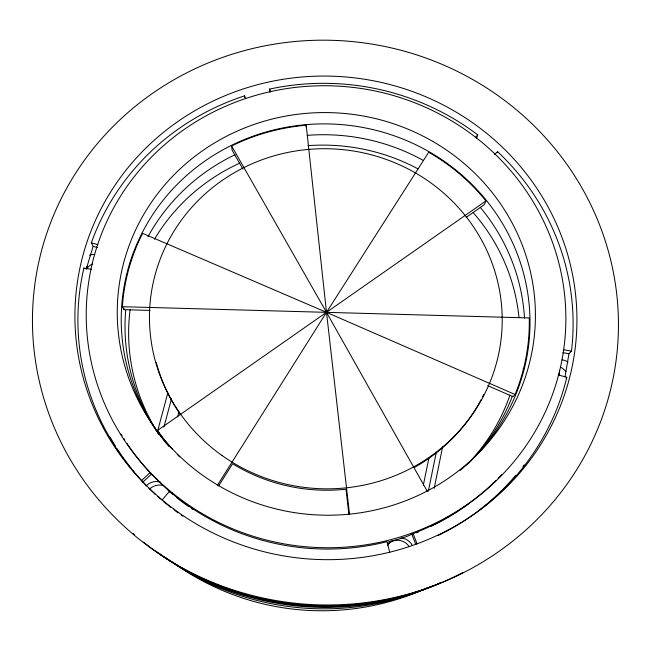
<?xml version="1.0" encoding="UTF-8"?>
<svg xmlns="http://www.w3.org/2000/svg" width="651" height="651" viewBox="0 0 651 651"><rect width="100%" height="100%" fill="white"/><g stroke="black" fill="none" stroke-linecap="round" stroke-linejoin="round"><path stroke-width="0.98" d="M306.165 126.994L306.206 125.244A203.747 196.358 5.8 0 0 231.61 145.987L232.138 150.218L242.88 169.073M494.402 154.612L497.592 151.667A247.689 238.657 5.8 0 1 571.488 351.109L568.982 353.713L565.076 376.481M434.184 488.364L442.688 446.521M423.337 485.158L428.854 458.353M428.553 490.138L436.268 452.388M86.542 268.179L93.126 246.338L91.335 242.815A247.689 238.657 5.8 0 1 244.556 95.868L245.647 98.7M177.601 416.99L178.895 412.083M157.396 431.89L167.86 392.716M163.938 427.113L171.514 398.648M476.442 138.411L477.728 134.879A247.689 238.657 5.8 0 0 269.677 89.073L269.807 92.027M497.152 152.725L497.592 151.667M217.361 485.369L326.493 312.342L428.708 152.244A203.747 196.358 5.8 0 1 485.947 200.915L484.287 204.707L466.124 217.401M218.622 485.923L232.594 463.748A174.875 168.601 5.8 0 0 346.015 489.218L348.871 514.282M523.127 368.897L523.648 368.279M161.969 500.18L169.545 491.253A236.655 227.996 5.8 0 0 386.987 541.689L389.746 552.349M475.32 137.67L477.728 134.879M515.039 394.482L326.493 312.342L142.626 233.359A203.747 196.358 5.8 0 0 122.372 306.702L529.247 317.948A203.747 196.358 5.8 0 1 515.039 394.482L513.037 396.695L487.737 385.669M566.028 378.068L566.809 377.32L558.062 374.846M146.483 485.76L141.527 480.536L150.088 472.626A236.655 227.996 5.8 0 1 126.896 443.298M495.932 480.503A236.655 227.996 5.8 0 1 413.084 533.527C405.353 537.816 396.239 539.646 387.736 542.202M164.809 440.662A201.94 194.739 5.8 0 1 158.665 432.41L157.428 430.49L485.947 200.915M122.372 306.702L123.893 309.673L150.039 310.389M141.527 480.536A247.689 238.657 5.8 0 1 83.914 268.041L91.311 269.302M563.302 349.717L571.488 351.109M562.903 352.671L568.982 353.713M426.372 490.675L428.35 491.131M91.335 242.815L97.813 244.654M93.126 246.338L97.617 247.616M169.439 491.562L151.423 474.18A234.531 226.092 5.8 0 1 147.549 469.916M155.182 494.312L148.908 488.234M142.276 481.309L142.943 482.025L151.423 474.18L150.088 472.626M138.403 476.996L135.896 474.091M169.545 491.253L170.057 491.863M134.057 471.902L132.853 470.437M231.61 145.987L326.493 312.342L427.032 490.838M83.914 268.041L84.264 268.668M413.084 533.527L417.039 543.788M415.875 544.692L411.961 534.528A234.531 226.092 5.8 0 0 413.784 533.828M269.677 89.073L270.434 91.994M349.514 514.184L326.493 312.342L306.206 125.244M244.556 95.868L244.686 97.333M432.484 585.973A262.914 255.078 5.8 0 1 165.671 557.655M427.715 587.609A247.608 241.122 5.8 0 1 172.808 562.236M439.897 583.182A280.231 270.735 5.8 0 1 155.727 551.112M441.053 582.499A274.209 265.307 5.8 0 1 159.625 553.708M512.394 396.174A199.987 193.038 5.8 0 1 468.557 463.13M158.6 433.843A199.987 193.038 5.8 0 1 125.7 310.364M147.948 236.785A199.987 193.038 5.8 0 1 235.068 154.71M307.239 135.359A199.987 193.038 5.8 0 1 423.443 160.48M480.235 207.311A199.987 193.038 5.8 0 1 524.503 318.062M510.01 394.954A195.699 189.181 5.8 0 1 466.816 464.895M158.868 434.355A195.699 189.181 5.8 0 1 130.127 309.664M154.466 239.242A195.699 189.181 5.8 0 1 239.78 163.116M307.915 145.669A195.699 189.181 5.8 0 1 418.202 168.983M473.147 212.584A195.699 189.181 5.8 0 1 518.969 317.371M562.106 359.848A13.614 12.817 35.2 0 1 567.965 362.046M560.934 367.367A13.321 12.556 35.6 0 1 565.914 371.786M89.537 255.2A13.394 12.524 -18.8 0 1 94.729 254.468M86.697 268.936A13.11 12.279 -19 0 1 92.605 263.867M387.76 545.448A14.249 13.907 66 0 1 391.3 541.03M401.04 537.978A14.249 13.907 66 0 1 412.433 545.53M388.094 544.179A13.931 13.598 66.7 0 1 409.08 546.514M169.203 490.691A14.167 13.704 -43.7 0 1 169.569 492.05M146.076 485.898A14.167 13.704 -43.7 0 1 160.13 482.009M149.348 489.34A13.85 13.402 -44.4 0 1 163.092 485.532M462.731 572.595A286.53 276.39 5.8 0 1 143.415 542.08M134.635 534.788A286.53 276.39 5.8 0 1 133.138 533.486M169.154 446.741A204.471 197.058 5.8 0 1 193.168 169.919A204.471 197.058 5.8 0 1 480.503 193.502A204.471 197.058 5.8 0 1 459.883 470.6M559.575 370.338A237.802 230.649 5.8 0 1 559.119 375.35M86.103 269.278A248.015 239.885 5.8 0 1 87.014 266.365M566.809 377.32A247.689 238.657 5.8 0 1 438.001 535.57M182.776 516.137A247.689 238.657 5.8 0 1 181.157 515.014M177.951 512.736A247.689 238.657 5.8 0 1 174.777 510.408M170.904 507.454A247.689 238.657 5.8 0 1 163.368 501.351M478.981 495.663A234.531 226.092 5.8 0 1 477.5 496.884M468.346 503.98A234.531 226.092 5.8 0 1 430.816 526.48M418.324 532.022A234.531 226.092 5.8 0 1 416.518 532.754M192.916 509.44A234.531 226.092 5.8 0 1 191.386 508.415M188.351 506.315A234.531 226.092 5.8 0 1 176.462 497.405M172.84 494.451A234.531 226.092 5.8 0 1 170.7 492.644M501.595 474.669A236.655 227.996 5.8 0 1 498.08 478.339M124.732 439.978A236.655 227.996 5.8 0 1 123.657 438.294M122.079 435.755A236.655 227.996 5.8 0 1 121.045 434.054M524.096 464.912A245.468 236.671 5.8 0 1 522.916 466.474M515.592 475.555A245.468 236.671 5.8 0 1 478.257 510.978M160.431 499.073A245.468 236.671 5.8 0 1 157.778 496.705M131.063 468.215A245.468 236.671 5.8 0 1 117.074 448.726M115.504 446.244A245.468 236.671 5.8 0 1 109.978 436.967M179.66 456.864A203.747 196.358 5.8 0 1 177.243 454.414M172.531 449.385A203.747 196.358 5.8 0 1 157.428 430.49M123.893 309.673A201.94 194.739 5.8 0 1 124.016 308.037M483.685 394.587A174.875 168.601 5.8 0 1 482.586 396.784M481.073 399.698A174.875 168.601 5.8 0 1 414.109 467.613M180.506 414.679A174.875 168.601 5.8 0 1 156.297 362.55M152.782 549.468A293.113 282.29 5.8 0 0 616.79 354.754A293.113 282.29 5.8 0 0 206.782 63.521A293.113 282.29 5.8 0 0 152.782 549.468M173.784 509.066A251.107 241.708 5.8 0 0 574.898 350.482A251.107 241.708 5.8 0 0 229.103 94.069A251.107 241.708 5.8 0 0 173.784 509.066M172.409 492.97A239.91 230.91 5.8 0 0 562.342 357.96A239.91 230.91 5.8 0 0 243.384 99.286A239.91 230.91 5.8 0 0 172.409 492.97M191.345 466.621A209.158 201.24 5.8 0 0 532.103 351.133A209.158 201.24 5.8 0 0 255.558 123.934A209.158 201.24 5.8 0 0 191.345 466.621M221.836 455.366A176.445 170.001 5.8 0 0 501.205 338.211A176.445 170.001 5.8 0 0 254.476 162.734A176.445 170.001 5.8 0 0 221.836 455.366"/></g></svg>
